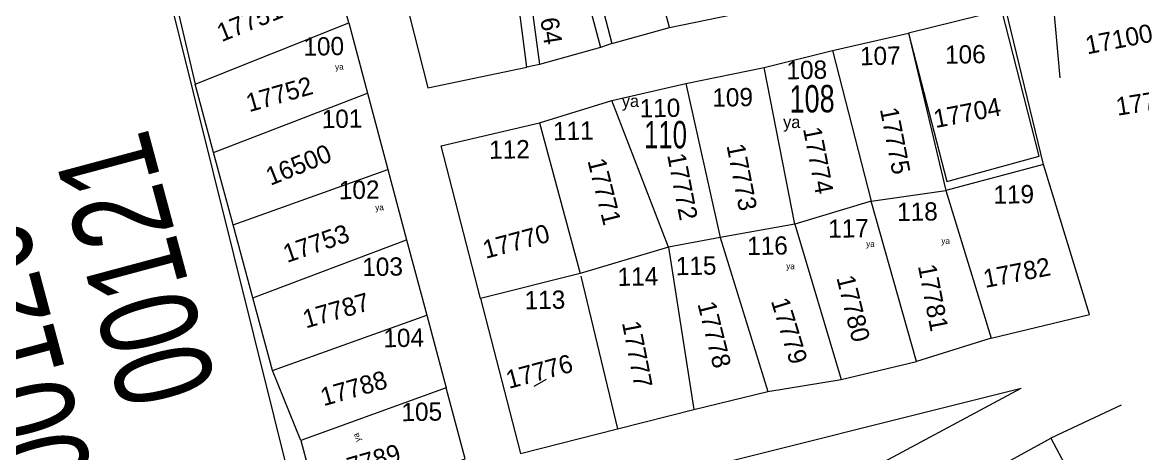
# Model space of a CAD drawing. Header units: inches. Extents: x 610851 to 630254, y 1234683 to 1264905.
# Drawn here: x 624306.9 to 624491, y 1245273.3 to 1245344.2 of the extents above; entities that cross this region are included whole.
import ezdxf
from ezdxf.enums import TextEntityAlignment as Align

# ---------------------------------------------------------------- set-up
doc = ezdxf.new("R2010")
doc.units = ezdxf.units.IN
doc.header["$MEASUREMENT"] = 0
for name, color, linetype, lineweight in [('Level 2', 7, 'Continuous', 0), ('Level 51', 7, 'Continuous', 0), ('Level 7', 7, 'Continuous', 0)]:
    doc.layers.add(name, color=color, linetype=linetype, lineweight=lineweight)
doc.styles.get("Standard").update_dxf_attribs({"font": 'arial.ttf'})
doc.styles.add('Styledgn000', font='dgn000.shx')
doc.styles.add('Styledgn003', font='dgn003.shx')
doc.styles.add('Styledgn032', font='dgn032.shx')

msp = doc.modelspace()

# ---------------------------------------------------------------- linework, layer by layer
at = {"layer": 'Level 2', "color": 6, "linetype": 'Continuous', "lineweight": 0}
for p, q in [((624389.77858, 1245336.8272), (624386.39558, 1245363.3702)), ((624389.77858, 1245336.8272), (624386.39558, 1245363.3702)), ((624389.77858, 1245336.8272), (624386.39558, 1245363.3702)), ((624366.92658, 1245359.4692), (624373.54158, 1245333.4162)), ((624366.92658, 1245359.4692), (624373.54158, 1245333.4162)), ((624366.92658, 1245359.4692), (624373.54158, 1245333.4162)), ((624413.23558, 1245343.3482), (624409.53858, 1245357.2752)), ((624413.23558, 1245343.3482), (624409.53858, 1245357.2752)), ((624413.23558, 1245343.3482), (624409.53858, 1245357.2752)), ((624399.95958, 1245355.4122), (624403.79658, 1245340.6912)), ((624399.95958, 1245355.4122), (624403.79658, 1245340.6912)), ((624399.95958, 1245355.4122), (624403.79658, 1245340.6912)), ((624397.97658, 1245355.0262), (624401.89258, 1245340.0802)), ((624397.97658, 1245355.0262), (624401.89258, 1245340.0802)), ((624397.97658, 1245355.0262), (624401.89258, 1245340.0802)), ((624389.81758, 1245352.7222), (624391.87458, 1245337.2622)), ((624389.81758, 1245352.7222), (624391.87458, 1245337.2622)), ((624389.81758, 1245352.7222), (624391.87458, 1245337.2622)), ((624468.53158, 1245346.3762), (624452.55458, 1245342.3942)), ((624468.53158, 1245346.3762), (624452.55458, 1245342.3942)), ((624468.53158, 1245346.3762), (624452.55458, 1245342.3942)), ((624474.73058, 1245320.8292), (624468.53158, 1245346.3762)), ((624474.73058, 1245320.8292), (624468.53158, 1245346.3762)), ((624474.73058, 1245320.8292), (624468.53158, 1245346.3762)), ((624413.23558, 1245343.3482), (624425.54358, 1245345.8852)), ((624413.23558, 1245343.3482), (624425.54358, 1245345.8852)), ((624413.23558, 1245343.3482), (624425.54358, 1245345.8852)), ((624360.51258, 1245344.1172), (624363.60058, 1245332.5392)), ((624360.51258, 1245344.1172), (624363.60058, 1245332.5392)), ((624360.51258, 1245344.1172), (624363.60058, 1245332.5392)), ((624403.79658, 1245340.6912), (624413.23558, 1245343.3482)), ((624403.79658, 1245340.6912), (624413.23558, 1245343.3482)), ((624403.79658, 1245340.6912), (624413.23558, 1245343.3482)), ((624403.79658, 1245340.6912), (624401.89258, 1245340.0802)), ((624403.79658, 1245340.6912), (624401.89258, 1245340.0802)), ((624403.79658, 1245340.6912), (624401.89258, 1245340.0802)), ((624440.06558, 1245339.5542), (624452.55458, 1245342.3942)), ((624440.06558, 1245339.5542), (624452.55458, 1245342.3942)), ((624440.06558, 1245339.5542), (624452.55458, 1245342.3942)), ((624401.89258, 1245340.0802), (624391.87458, 1245337.2622)), ((624401.89258, 1245340.0802), (624391.87458, 1245337.2622)), ((624401.89258, 1245340.0802), (624391.87458, 1245337.2622)), ((624391.87458, 1245337.2622), (624389.77858, 1245336.8272)), ((624391.87458, 1245337.2622), (624389.77858, 1245336.8272)), ((624391.87458, 1245337.2622), (624389.77858, 1245336.8272)), ((624373.54158, 1245333.4162), (624389.77858, 1245336.8272)), ((624373.54158, 1245333.4162), (624389.77858, 1245336.8272)), ((624373.54158, 1245333.4162), (624389.77858, 1245336.8272)), ((624415.91658, 1245334.1292), (624428.82358, 1245336.7732)), ((624415.91658, 1245334.1292), (624428.82358, 1245336.7732)), ((624415.91658, 1245334.1292), (624428.82358, 1245336.7732)), ((624338.30158, 1245322.8042), (624335.27758, 1245334.0322)), ((624338.30158, 1245322.8042), (624335.27758, 1245334.0322)), ((624338.30158, 1245322.8042), (624335.27758, 1245334.0322)), ((624338.30158, 1245322.8042), (624363.60058, 1245332.5392)), ((624338.30158, 1245322.8042), (624363.60058, 1245332.5392)), ((624338.30158, 1245322.8042), (624363.60058, 1245332.5392)), ((624363.60058, 1245332.5392), (624366.94158, 1245320.0112)), ((624363.60058, 1245332.5392), (624366.94158, 1245320.0112)), ((624363.60058, 1245332.5392), (624366.94158, 1245320.0112)), ((624391.85958, 1245327.6752), (624403.78358, 1245331.3472)), ((624391.85958, 1245327.6752), (624403.78358, 1245331.3472)), ((624391.85958, 1245327.6752), (624403.78358, 1245331.3472)), ((624375.72658, 1245323.8652), (624391.85958, 1245327.6752)), ((624375.72658, 1245323.8652), (624391.85958, 1245327.6752)), ((624375.72658, 1245323.8652), (624391.85958, 1245327.6752)), ((624391.85958, 1245327.6752), (624398.58958, 1245302.8682)), ((624391.85958, 1245327.6752), (624398.58958, 1245302.8682)), ((624391.85958, 1245327.6752), (624398.58958, 1245302.8682)), ((624341.50058, 1245310.9102), (624338.30158, 1245322.8042)), ((624341.50058, 1245310.9102), (624338.30158, 1245322.8042)), ((624341.50058, 1245310.9102), (624338.30158, 1245322.8042)), ((624382.17058, 1245298.7792), (624375.72658, 1245323.8652)), ((624382.17058, 1245298.7792), (624375.72658, 1245323.8652)), ((624382.17058, 1245298.7792), (624375.72658, 1245323.8652)), ((624474.73058, 1245320.8292), (624458.69458, 1245316.5372)), ((624474.73058, 1245320.8292), (624458.69458, 1245316.5372)), ((624474.73058, 1245320.8292), (624458.69458, 1245316.5372)), ((624482.30258, 1245296.1522), (624474.73058, 1245320.8292)), ((624482.30258, 1245296.1522), (624474.73058, 1245320.8292)), ((624482.30258, 1245296.1522), (624474.73058, 1245320.8292)), ((624341.50058, 1245310.9102), (624366.94158, 1245320.0112)), ((624341.50058, 1245310.9102), (624366.94158, 1245320.0112)), ((624341.50058, 1245310.9102), (624366.94158, 1245320.0112)), ((624366.94158, 1245320.0112), (624370.02858, 1245308.4272)), ((624366.94158, 1245320.0112), (624370.02858, 1245308.4272)), ((624366.94158, 1245320.0112), (624370.02858, 1245308.4272)), ((624446.41158, 1245314.7592), (624458.69458, 1245316.5372)), ((624446.41158, 1245314.7592), (624458.69458, 1245316.5372)), ((624446.41158, 1245314.7592), (624458.69458, 1245316.5372)), ((624458.69458, 1245316.5372), (624466.15758, 1245292.2182)), ((624458.69458, 1245316.5372), (624466.15758, 1245292.2182)), ((624458.69458, 1245316.5372), (624466.15758, 1245292.2182)), ((624453.85458, 1245288.3932), (624446.41158, 1245314.7592)), ((624453.85458, 1245288.3932), (624446.41158, 1245314.7592)), ((624453.85458, 1245288.3932), (624446.41158, 1245314.7592)), ((624344.74658, 1245298.8602), (624341.50058, 1245310.9102)), ((624344.74658, 1245298.8602), (624341.50058, 1245310.9102)), ((624344.74658, 1245298.8602), (624341.50058, 1245310.9102)), ((624433.88158, 1245310.9722), (624421.56658, 1245308.7792)), ((624433.88158, 1245310.9722), (624421.56658, 1245308.7792)), ((624433.88158, 1245310.9722), (624421.56658, 1245308.7792)), ((624433.88158, 1245310.9722), (624441.48558, 1245285.4712)), ((624433.88158, 1245310.9722), (624441.48558, 1245285.4712)), ((624433.88158, 1245310.9722), (624441.48558, 1245285.4712)), ((624344.74658, 1245298.8602), (624370.02858, 1245308.4272)), ((624344.74658, 1245298.8602), (624370.02858, 1245308.4272)), ((624344.74658, 1245298.8602), (624370.02858, 1245308.4272)), ((624370.02858, 1245308.4272), (624373.34258, 1245296.0082)), ((624370.02858, 1245308.4272), (624373.34258, 1245296.0082)), ((624370.02858, 1245308.4272), (624373.34258, 1245296.0082)), ((624421.56658, 1245308.7792), (624429.43658, 1245283.4932)), ((624421.56658, 1245308.7792), (624429.43658, 1245283.4932)), ((624421.56658, 1245308.7792), (624429.43658, 1245283.4932)), ((624413.10958, 1245307.2252), (624398.58958, 1245302.8682)), ((624413.10958, 1245307.2252), (624398.58958, 1245302.8682)), ((624413.10958, 1245307.2252), (624398.58958, 1245302.8682)), ((624413.10958, 1245307.2252), (624417.23458, 1245280.5322)), ((624413.10958, 1245307.2252), (624417.23458, 1245280.5322)), ((624413.10958, 1245307.2252), (624417.23458, 1245280.5322)), ((624398.58958, 1245302.8682), (624382.17058, 1245298.7792)), ((624398.58958, 1245302.8682), (624382.17058, 1245298.7792)), ((624398.58958, 1245302.8682), (624382.17058, 1245298.7792)), ((624398.69058, 1245302.4482), (624404.69358, 1245277.3342)), ((624398.69058, 1245302.4482), (624404.69358, 1245277.3342)), ((624398.69058, 1245302.4482), (624404.69358, 1245277.3342)), ((624347.95858, 1245286.9322), (624344.74658, 1245298.8602)), ((624347.95858, 1245286.9322), (624344.74658, 1245298.8602)), ((624347.95858, 1245286.9322), (624344.74658, 1245298.8602)), ((624382.17058, 1245298.7792), (624388.76458, 1245273.2872)), ((624382.17058, 1245298.7792), (624388.76458, 1245273.2872)), ((624382.17058, 1245298.7792), (624388.76458, 1245273.2872)), ((624347.95858, 1245286.9322), (624373.34258, 1245296.0082)), ((624347.95858, 1245286.9322), (624373.34258, 1245296.0082)), ((624347.95858, 1245286.9322), (624373.34258, 1245296.0082)), ((624373.34258, 1245296.0082), (624376.53158, 1245284.0492)), ((624373.34258, 1245296.0082), (624376.53158, 1245284.0492)), ((624373.34258, 1245296.0082), (624376.53158, 1245284.0492)), ((624466.15758, 1245292.2182), (624482.30258, 1245296.1522)), ((624466.15758, 1245292.2182), (624482.30258, 1245296.1522)), ((624466.15758, 1245292.2182), (624482.30258, 1245296.1522)), ((624466.15758, 1245292.2182), (624453.85458, 1245288.3932)), ((624466.15758, 1245292.2182), (624453.85458, 1245288.3932)), ((624466.15758, 1245292.2182), (624453.85458, 1245288.3932)), ((624441.48558, 1245285.4712), (624453.85458, 1245288.3932)), ((624441.48558, 1245285.4712), (624453.85458, 1245288.3932)), ((624441.48558, 1245285.4712), (624453.85458, 1245288.3932)), ((624352.64567, 1245275.41074), (624347.95858, 1245286.9322)), ((624352.64567, 1245275.41074), (624347.95858, 1245286.9322)), ((624352.64567, 1245275.41074), (624347.95858, 1245286.9322)), ((624429.43658, 1245283.4932), (624441.48558, 1245285.4712)), ((624429.43658, 1245283.4932), (624441.48558, 1245285.4712)), ((624429.43658, 1245283.4932), (624441.48558, 1245285.4712)), ((624392.91358, 1245264.4992), (624471.05158, 1245283.9942)), ((624392.91358, 1245264.4992), (624471.05158, 1245283.9942)), ((624392.91358, 1245264.4992), (624471.05158, 1245283.9942)), ((624399.43158, 1245245.6882), (624471.05158, 1245283.9942)), ((624399.43158, 1245245.6882), (624471.05158, 1245283.9942)), ((624399.43158, 1245245.6882), (624471.05158, 1245283.9942)), ((624417.23458, 1245280.5322), (624429.43658, 1245283.4932)), ((624417.23458, 1245280.5322), (624429.43658, 1245283.4932)), ((624417.23458, 1245280.5322), (624429.43658, 1245283.4932)), ((624404.69358, 1245277.3342), (624417.23458, 1245280.5322)), ((624404.69358, 1245277.3342), (624417.23458, 1245280.5322)), ((624404.69358, 1245277.3342), (624417.23458, 1245280.5322)), ((624487.54358, 1245281.2462), (624475.92958, 1245275.7692)), ((624487.54358, 1245281.2462), (624475.92958, 1245275.7692)), ((624487.54358, 1245281.2462), (624475.92958, 1245275.7692)), ((624388.76458, 1245273.2872), (624404.69358, 1245277.3342)), ((624388.76458, 1245273.2872), (624404.69358, 1245277.3342)), ((624388.76458, 1245273.2872), (624404.69358, 1245277.3342)), ((624465.01758, 1245269.7732), (624475.92958, 1245275.7692)), ((624465.01758, 1245269.7732), (624475.92958, 1245275.7692)), ((624465.01758, 1245269.7732), (624475.92958, 1245275.7692)), ((624465.47058, 1245270.0222), (624475.47658, 1245275.5182)), ((624465.47058, 1245270.0222), (624475.47658, 1245275.5182)), ((624465.47058, 1245270.0222), (624475.47658, 1245275.5182)), ((624475.92958, 1245275.7692), (624488.26958, 1245252.8152)), ((624475.92958, 1245275.7692), (624488.26958, 1245252.8152)), ((624475.92958, 1245275.7692), (624488.26958, 1245252.8152))]:
    msp.add_line(p, q, dxfattribs=at)
at = {"layer": 'Level 2', "color": 1, "linetype": 'Continuous', "lineweight": 0, "true_color": 0xf00000}
for p, q in [((624360.51258, 1245344.1172), (624357.33558, 1245356.0422)), ((624332.36658, 1245346.3602), (624335.27758, 1245334.0322)), ((624335.27758, 1245334.0322), (624360.51258, 1245344.1172))]:
    msp.add_line(p, q, dxfattribs=at)
at = {"layer": 'Level 2', "color": 1, "linetype": 'Continuous', "lineweight": 0, "flags": 128}
msp.add_lwpolyline([(624308.34358, 1245439.7552), (624156.61458, 1245401.4932), (624238.90658, 1245094.7272), (624343.93058, 1245191.5482), (624346.88958, 1245197.6522), (624344.69858, 1245207.0692), (624359.63558, 1245210.2682), (624353.08458, 1245237.4402), (624358.25558, 1245239.2672), (624308.34358, 1245439.7552)], dxfattribs=at)
msp.add_lwpolyline([(624308.34358, 1245439.7552), (624156.61458, 1245401.4932), (624238.90658, 1245094.7272), (624343.93058, 1245191.5482), (624346.88958, 1245197.6522), (624344.69858, 1245207.0692), (624359.63558, 1245210.2682), (624353.08458, 1245237.4402), (624358.25558, 1245239.2672), (624308.34358, 1245439.7552)], dxfattribs=at)
msp.add_lwpolyline([(624308.34358, 1245439.7552), (624156.61458, 1245401.4932), (624238.90658, 1245094.7272), (624343.93058, 1245191.5482), (624346.88958, 1245197.6522), (624344.69858, 1245207.0692), (624359.63558, 1245210.2682), (624353.08458, 1245237.4402), (624358.25558, 1245239.2672), (624308.34358, 1245439.7552)], dxfattribs=at)
at = {"layer": 'Level 2', "color": 6, "linetype": 'Continuous', "lineweight": 0, "flags": 128}
for points in [[(624474.05458, 1245322.1942), (624467.88458, 1245346.2152), (624452.55458, 1245342.3942), (624458.87358, 1245318.0012), (624474.05458, 1245322.1942), (624467.88458, 1245346.2152)], [(624474.05458, 1245322.1942), (624467.88458, 1245346.2152), (624452.55458, 1245342.3942), (624458.87358, 1245318.0012), (624474.05458, 1245322.1942), (624467.88458, 1245346.2152)], [(624474.05458, 1245322.1942), (624467.88458, 1245346.2152), (624452.55458, 1245342.3942), (624458.87358, 1245318.0012), (624474.05458, 1245322.1942), (624467.88458, 1245346.2152)], [(624428.82394, 1245336.773), (624440.06634, 1245339.55429), (624446.41233, 1245314.75869), (624433.88209, 1245310.97137), (624428.82394, 1245336.773)], [(624428.82394, 1245336.773), (624440.06634, 1245339.55429), (624446.41233, 1245314.75869), (624433.88209, 1245310.97137), (624428.82394, 1245336.773)], [(624428.82394, 1245336.773), (624440.06634, 1245339.55429), (624446.41233, 1245314.75869), (624433.88209, 1245310.97137), (624428.82394, 1245336.773)], [(624403.78447, 1245331.34671), (624415.91705, 1245334.12864), (624421.56732, 1245308.77915), (624413.11001, 1245307.22447), (624403.78447, 1245331.34671)], [(624403.78447, 1245331.34671), (624415.91705, 1245334.12864), (624421.56732, 1245308.77915), (624413.11001, 1245307.22447), (624403.78447, 1245331.34671)], [(624403.78447, 1245331.34671), (624415.91705, 1245334.12864), (624421.56732, 1245308.77915), (624413.11001, 1245307.22447), (624403.78447, 1245331.34671)]]:
    msp.add_lwpolyline(points, dxfattribs=at)
at = {"layer": 'Level 2', "color": 1, "linetype": 'Continuous', "ltscale": 0.1, "flags": 128}
msp.add_lwpolyline([(624379.6475, 1245272.42042), (624376.53158, 1245284.0492), (624352.64567, 1245275.41074), (624355.76159, 1245263.78196), (624379.6475, 1245272.42042)], dxfattribs=at)
msp.add_lwpolyline([(624379.6475, 1245272.42042), (624376.53158, 1245284.0492), (624352.64567, 1245275.41074), (624355.76159, 1245263.78196), (624379.6475, 1245272.42042)], dxfattribs=at)
msp.add_lwpolyline([(624379.6475, 1245272.42042), (624376.53158, 1245284.0492), (624352.64567, 1245275.41074), (624355.76159, 1245263.78196), (624379.6475, 1245272.42042)], dxfattribs=at)
at = {"layer": 'Level 51', "color": 3, "linetype": 'Continuous', "lineweight": 0}
msp.add_line((624391.00385, 1245284.335), (624393.04385, 1245285.505), dxfattribs=at)
msp.add_line((624391.00385, 1245284.335), (624393.04385, 1245285.505), dxfattribs=at)
msp.add_line((624391.00385, 1245284.335), (624393.04385, 1245285.505), dxfattribs=at)
at = {"layer": 'Level 7', "color": 3, "linetype": 'Continuous', "lineweight": 0}
msp.add_line((624477.49385, 1245335.065), (624476.32385, 1245347.925), dxfattribs=at)
msp.add_line((624477.49385, 1245335.065), (624476.32385, 1245347.925), dxfattribs=at)
msp.add_line((624477.49385, 1245335.065), (624476.32385, 1245347.925), dxfattribs=at)
at = {"layer": 'Level 7', "color": 7, "linetype": 'Continuous', "lineweight": 0}
msp.add_line((624452.55458, 1245342.3942), (624458.69458, 1245316.5372), dxfattribs=at)
msp.add_line((624452.55458, 1245342.3942), (624458.69458, 1245316.5372), dxfattribs=at)
msp.add_line((624452.55458, 1245342.3942), (624458.69458, 1245316.5372), dxfattribs=at)

# ---------------------------------------------------------------- texts
at = {"layer": 'Level 2', "color": 6, "linetype": 'Continuous', "lineweight": 0, "style": 'Styledgn000'}
for s, height, rotation, p in [('100', 3, 1, (624356.39887, 1245340.25675)), ('100', 3, 1, (624356.39887, 1245340.25675)), ('100', 3, 1, (624356.39887, 1245340.25675)), ('107', 3, 1, (624447.91387, 1245338.68675)), ('107', 3, 1, (624447.91387, 1245338.68675)), ('107', 3, 1, (624447.91387, 1245338.68675)), ('106', 3, 1, (624461.89887, 1245338.92375)), ('106', 3, 1, (624461.89887, 1245338.92375)), ('106', 3, 1, (624461.89887, 1245338.92375)), ('ya', 0.999732, 3, (624358.96142, 1245336.8869)), ('ya', 0.999732, 3, (624358.96142, 1245336.8869)), ('ya', 0.999732, 3, (624358.96142, 1245336.8869)), ('108', 3, 1, (624435.82587, 1245336.37575)), ('108', 3, 1, (624435.82587, 1245336.37575)), ('108', 3, 1, (624435.82587, 1245336.37575)), ('109', 3, 1, (624423.63387, 1245331.86675)), ('109', 3, 1, (624423.63387, 1245331.86675)), ('109', 3, 1, (624423.63387, 1245331.86675)), ('110', 3, 1, (624411.6842, 1245330.10189)), ('110', 3, 1, (624411.6842, 1245330.10189)), ('110', 3, 1, (624411.6842, 1245330.10189)), ('101', 3, 1, (624359.41001, 1245328.33489)), ('101', 3, 1, (624359.41001, 1245328.33489)), ('101', 3, 1, (624359.41001, 1245328.33489)), ('111', 3, 1, (624397.43934, 1245326.35902)), ('111', 3, 1, (624397.43934, 1245326.35902)), ('111', 3, 1, (624397.43934, 1245326.35902)), ('112', 3, 1, (624386.9352, 1245323.29089)), ('112', 3, 1, (624386.9352, 1245323.29089)), ('112', 3, 1, (624386.9352, 1245323.29089)), ('102', 3, 1, (624362.22387, 1245316.64575)), ('102', 3, 1, (624362.22387, 1245316.64575)), ('102', 3, 1, (624362.22387, 1245316.64575)), ('119', 3, 1, (624469.8532, 1245315.89989)), ('119', 3, 1, (624469.8532, 1245315.89989)), ('119', 3, 1, (624469.8532, 1245315.89989)), ('ya', 0.999732, 3, (624365.56642, 1245313.7609)), ('ya', 0.999732, 3, (624365.56642, 1245313.7609)), ('ya', 0.999732, 3, (624365.56642, 1245313.7609)), ('118', 3, 1, (624454.0152, 1245313.05289)), ('118', 3, 1, (624454.0152, 1245313.05289)), ('118', 3, 1, (624454.0152, 1245313.05289)), ('117', 3, 1, (624442.6822, 1245310.30189)), ('117', 3, 1, (624442.6822, 1245310.30189)), ('117', 3, 1, (624442.6822, 1245310.30189)), ('116', 3, 1, (624429.3602, 1245307.45489)), ('116', 3, 1, (624429.3602, 1245307.45489)), ('116', 3, 1, (624429.3602, 1245307.45489)), ('ya', 1.000002, 357, (624446.30695, 1245307.75899)), ('ya', 1.000002, 357, (624446.30695, 1245307.75899)), ('ya', 1.000002, 357, (624446.30695, 1245307.75899)), ('ya', 1.000002, 357, (624458.66495, 1245308.25099)), ('ya', 1.000002, 357, (624458.66495, 1245308.25099)), ('ya', 1.000002, 357, (624458.66495, 1245308.25099)), ('115', 3, 1, (624417.6302, 1245304.15389)), ('115', 3, 1, (624417.6302, 1245304.15389)), ('115', 3, 1, (624417.6302, 1245304.15389)), ('103', 3, 1, (624366.07587, 1245303.99675)), ('103', 3, 1, (624366.07587, 1245303.99675)), ('103', 3, 1, (624366.07587, 1245303.99675)), ('114', 3, 1, (624408.0582, 1245302.38889)), ('114', 3, 1, (624408.0582, 1245302.38889)), ('114', 3, 1, (624408.0582, 1245302.38889)), ('ya', 1.000002, 357, (624433.16495, 1245304.10499)), ('ya', 1.000002, 357, (624433.16495, 1245304.10499)), ('ya', 1.000002, 357, (624433.16495, 1245304.10499)), ('113', 3, 1, (624392.7702, 1245298.54189)), ('113', 3, 1, (624392.7702, 1245298.54189)), ('113', 3, 1, (624392.7702, 1245298.54189)), ('104', 3, 1, (624369.54787, 1245292.29875)), ('104', 3, 1, (624369.54787, 1245292.29875)), ('104', 3, 1, (624369.54787, 1245292.29875)), ('105', 3, 1, (624372.52087, 1245280.13575)), ('105', 3, 1, (624372.52087, 1245280.13575)), ('105', 3, 1, (624372.52087, 1245280.13575))]:
    msp.add_text(s, height=height, rotation=rotation, dxfattribs=at).set_placement(p, align=Align.MIDDLE_CENTER)
at = {"layer": 'Level 2', "color": 6, "linetype": 'Continuous', "lineweight": 0, "style": 'Styledgn000', "width": 0.738515}
msp.add_text('108', height=4.5, rotation=0.4999944, dxfattribs=at).set_placement((624432.97331, 1245333.84303), align=Align.TOP_LEFT)
msp.add_text('108', height=4.5, rotation=0.4999944, dxfattribs=at).set_placement((624432.97331, 1245333.84303), align=Align.TOP_LEFT)
msp.add_text('108', height=4.5, rotation=0.4999944, dxfattribs=at).set_placement((624432.97331, 1245333.84303), align=Align.TOP_LEFT)
at = {"layer": 'Level 2', "color": 6, "linetype": 'Continuous', "lineweight": 0, "style": 'Styledgn003', "width": 0.703588}
msp.add_text('110', height=4.5, dxfattribs=at).set_placement((624409.06858, 1245327.9682), align=Align.TOP_LEFT)
msp.add_text('110', height=4.5, dxfattribs=at).set_placement((624409.06858, 1245327.9682), align=Align.TOP_LEFT)
msp.add_text('110', height=4.5, dxfattribs=at).set_placement((624409.06858, 1245327.9682), align=Align.TOP_LEFT)
at = {"layer": 'Level 2', "color": 7, "linetype": 'Continuous', "lineweight": 0}
msp.add_text('ya', height=1, rotation=105.9999985, dxfattribs=at).set_placement((624362.50513, 1245275.31959))
msp.add_text('ya', height=1, rotation=105.9999985, dxfattribs=at).set_placement((624362.50513, 1245275.31959))
msp.add_text('ya', height=1, rotation=105.9999985, dxfattribs=at).set_placement((624362.50513, 1245275.31959))
at = {"layer": 'Level 7', "color": 7, "linetype": 'Continuous', "lineweight": 0}
for s, height, rotation, style, p in [('17764', 2.999946, 279, 'Styledgn000', (624393.30418, 1245346.106)), ('17764', 2.999946, 279, 'Styledgn000', (624393.30418, 1245346.106)), ('17764', 2.999946, 279, 'Styledgn000', (624393.30418, 1245346.106)), ('17751', 2.99997, 22, 'Styledgn000', (624344.21668, 1245344.40668)), ('17751', 2.99997, 22, 'Styledgn000', (624344.21668, 1245344.40668)), ('17751', 2.99997, 22, 'Styledgn000', (624344.21668, 1245344.40668)), ('17100', 3, 11, 'Styledgn000', (624487.14616, 1245341.45762)), ('17100', 3, 11, 'Styledgn000', (624487.14616, 1245341.45762)), ('17100', 3, 11, 'Styledgn000', (624487.14616, 1245341.45762)), ('17752', 2.99997, 16, 'Styledgn000', (624349.0944, 1245332.38191)), ('17752', 2.99997, 16, 'Styledgn000', (624349.0944, 1245332.38191)), ('17752', 2.99997, 16, 'Styledgn000', (624349.0944, 1245332.38191)), ('17794', 3, 9, 'Styledgn000', (624492.18979, 1245331.17638)), ('17794', 3, 9, 'Styledgn000', (624492.18979, 1245331.17638)), ('17794', 3, 9, 'Styledgn000', (624492.18979, 1245331.17638)), ('ya', 2, 0.25, 'Styledgn032', (624406.82754, 1245331.26421)), ('ya', 2, 0.25, 'Styledgn032', (624406.82754, 1245331.26421)), ('ya', 2, 0.25, 'Styledgn032', (624406.82754, 1245331.26421)), ('17704', 3, 11, 'Styledgn000', (624462.19058, 1245329.33151)), ('17704', 3, 11, 'Styledgn000', (624462.19058, 1245329.33151)), ('17704', 3, 11, 'Styledgn000', (624462.19058, 1245329.33151)), ('17775', 2.999718, 281, 'Styledgn000', (624450.37463, 1245324.73377)), ('17775', 2.999718, 281, 'Styledgn000', (624450.37463, 1245324.73377)), ('17775', 2.999718, 281, 'Styledgn000', (624450.37463, 1245324.73377)), ('ya', 2, 0.25, 'Styledgn032', (624433.35396, 1245327.80662)), ('ya', 2, 0.25, 'Styledgn032', (624433.35396, 1245327.80662)), ('ya', 2, 0.25, 'Styledgn032', (624433.35396, 1245327.80662)), ('17774', 2.999718, 281, 'Styledgn000', (624437.73163, 1245321.50577)), ('17774', 2.999718, 281, 'Styledgn000', (624437.73163, 1245321.50577)), ('17774', 2.999718, 281, 'Styledgn000', (624437.73163, 1245321.50577)), ('16500', 2.99997, 22, 'Styledgn000', (624352.25486, 1245320.76971)), ('16500', 2.99997, 22, 'Styledgn000', (624352.25486, 1245320.76971)), ('16500', 2.99997, 22, 'Styledgn000', (624352.25486, 1245320.76971)), ('17772', 2.999724, 281, 'Styledgn000', (624415.39864, 1245317.18876)), ('17772', 2.999724, 281, 'Styledgn000', (624415.39864, 1245317.18876)), ('17772', 2.999724, 281, 'Styledgn000', (624415.39864, 1245317.18876)), ('17773', 2.999718, 281, 'Styledgn000', (624425.15563, 1245318.74777)), ('17773', 2.999718, 281, 'Styledgn000', (624425.15563, 1245318.74777)), ('17773', 2.999718, 281, 'Styledgn000', (624425.15563, 1245318.74777)), ('17771', 2.99997, 284, 'Styledgn000', (624402.55594, 1245316.37904)), ('17771', 2.99997, 284, 'Styledgn000', (624402.55594, 1245316.37904)), ('17771', 2.99997, 284, 'Styledgn000', (624402.55594, 1245316.37904)), ('17753', 2.99997, 19, 'Styledgn000', (624355.14611, 1245307.83472)), ('17753', 2.99997, 19, 'Styledgn000', (624355.14611, 1245307.83472)), ('17753', 2.99997, 19, 'Styledgn000', (624355.14611, 1245307.83472)), ('17770', 3, 15, 'Styledgn000', (624388.03043, 1245308.17768)), ('17770', 3, 15, 'Styledgn000', (624388.03043, 1245308.17768)), ('17770', 3, 15, 'Styledgn000', (624388.03043, 1245308.17768)), ('17781', 2.999706, 281, 'Styledgn000', (624456.62871, 1245298.92535)), ('17781', 2.999706, 281, 'Styledgn000', (624456.62871, 1245298.92535)), ('17781', 2.999706, 281, 'Styledgn000', (624456.62871, 1245298.92535)), ('17782', 3, 11, 'Styledgn000', (624470.35758, 1245303.03551)), ('17782', 3, 11, 'Styledgn000', (624470.35758, 1245303.03551)), ('17782', 3, 11, 'Styledgn000', (624470.35758, 1245303.03551)), ('17780', 2.999976, 284, 'Styledgn000', (624443.48683, 1245297.14819)), ('17780', 2.999976, 284, 'Styledgn000', (624443.48683, 1245297.14819)), ('17780', 2.999976, 284, 'Styledgn000', (624443.48683, 1245297.14819)), ('17787', 2.99997, 16, 'Styledgn000', (624358.4144, 1245296.80791)), ('17787', 2.99997, 16, 'Styledgn000', (624358.4144, 1245296.80791)), ('17787', 2.99997, 16, 'Styledgn000', (624358.4144, 1245296.80791)), ('17779', 2.999958, 287, 'Styledgn000', (624432.96356, 1245293.47712)), ('17779', 2.999958, 287, 'Styledgn000', (624432.96356, 1245293.47712)), ('17779', 2.999958, 287, 'Styledgn000', (624432.96356, 1245293.47712)), ('17778', 2.999958, 284, 'Styledgn000', (624420.64281, 1245292.84422)), ('17778', 2.999958, 284, 'Styledgn000', (624420.64281, 1245292.84422)), ('17778', 2.999958, 284, 'Styledgn000', (624420.64281, 1245292.84422)), ('17777', 2.999706, 281, 'Styledgn000', (624407.96362, 1245289.59779)), ('17777', 2.999706, 281, 'Styledgn000', (624407.96362, 1245289.59779)), ('17777', 2.999706, 281, 'Styledgn000', (624407.96362, 1245289.59779)), ('17776', 3, 15, 'Styledgn000', (624391.83943, 1245286.78168)), ('17776', 3, 15, 'Styledgn000', (624391.83943, 1245286.78168)), ('17776', 3, 15, 'Styledgn000', (624391.83943, 1245286.78168)), ('17788', 2.999994, 16, 'Styledgn000', (624361.32645, 1245284.01193)), ('17788', 2.999994, 16, 'Styledgn000', (624361.32645, 1245284.01193)), ('17788', 2.999994, 16, 'Styledgn000', (624361.32645, 1245284.01193)), ('17789', 2.999994, 16, 'Styledgn000', (624363.54245, 1245271.93893)), ('17789', 2.999994, 16, 'Styledgn000', (624363.54245, 1245271.93893)), ('17789', 2.999994, 16, 'Styledgn000', (624363.54245, 1245271.93893))]:
    msp.add_text(s, height=height, rotation=rotation, dxfattribs=dict(at, style=style)).set_placement(p, align=Align.MIDDLE_CENTER)
at = {"layer": 'Level 7', "color": 7, "linetype": 'Continuous', "lineweight": 0, "style": 'Styledgn003', "width": 0.75}
for s, p in [('00121', (624325.38382, 1245303.46596)), ('00121', (624325.38382, 1245303.46596)), ('00121', (624325.38382, 1245303.46596)), ('00120', (624305.14818, 1245289.03141)), ('00120', (624305.14818, 1245289.03141)), ('00120', (624305.14818, 1245289.03141))]:
    msp.add_text(s, height=16.000002, rotation=105, dxfattribs=at).set_placement(p, align=Align.MIDDLE_CENTER)

doc.saveas('drawing.dxf')
